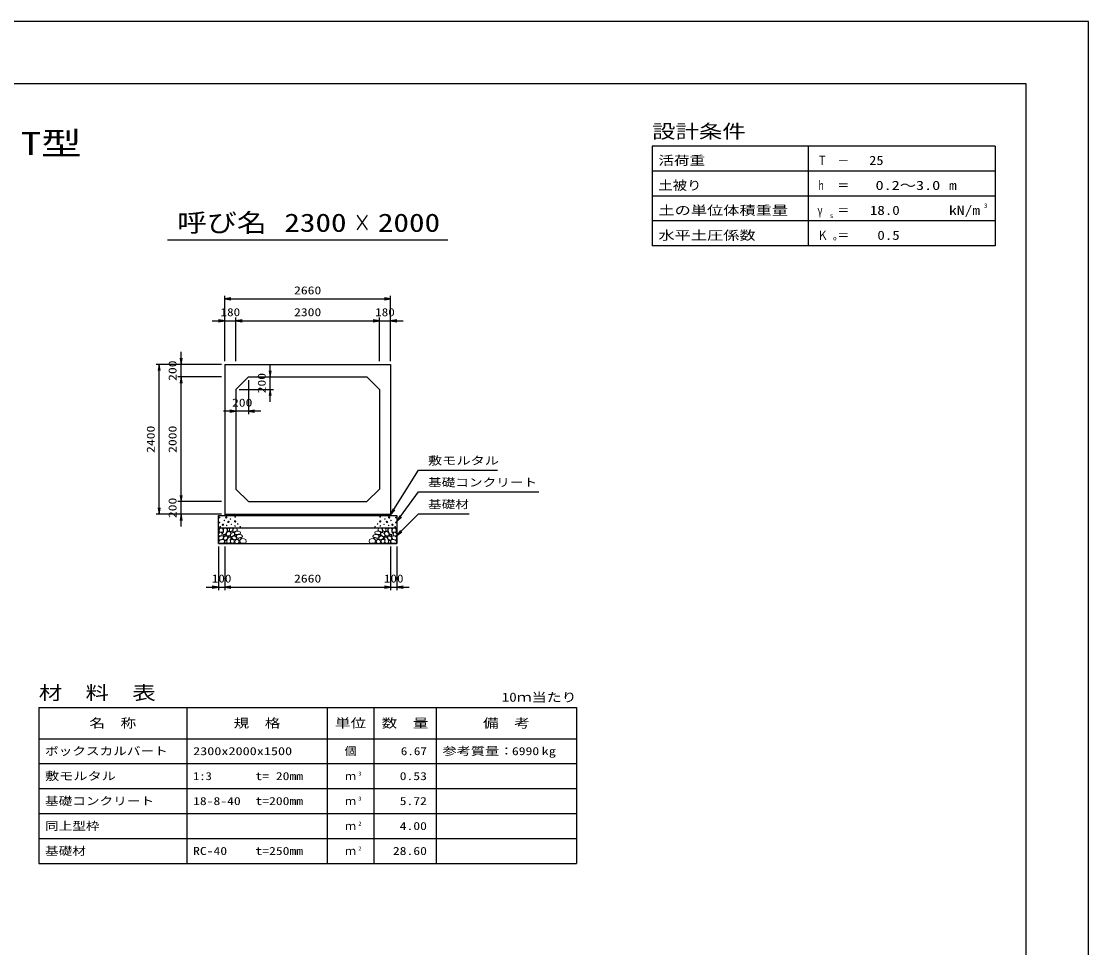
# Model space of a CAD drawing. Units: millimetres at full size. Extents: x 0 to 42050, y 0 to 29700.
# Drawn here: x 24933 to 42050, y 14850 to 29700 of the extents above; entities that cross this region are included whole.
import ezdxf
from ezdxf.enums import TextEntityAlignment as Align

# ---------------------------------------------------------------- set-up
doc = ezdxf.new("R2010")
doc.units = ezdxf.units.MM
for name, color, linetype, lineweight in [('D-DCR-HCHn', 4, 'Continuous', 9), ('D-MTR-FRAM', 7, 'Continuous', 25), ('D-MTR-LINE', 7, 'Continuous', 25), ('D-STR-DIM', 7, 'Continuous', 25), ('D-STR-STRn', 1, 'Continuous', 25), ('D-STR-TXT', 7, 'Continuous', 25), ('D-TTL', 2, 'Continuous', 25), ('D-TTL-FRAM', 2, 'Continuous', 25), ('D-TTL-LINE', 7, 'Continuous', 25), ('D-TTL-TXT', 7, 'Continuous', 25)]:
    doc.layers.add(name, color=color, linetype=linetype, lineweight=lineweight)
doc.layers.add('D-MTR', color=7, linetype='Continuous')
doc.layers.add('D-MTR-TXT', color=7, linetype='Continuous')
doc.styles.add('ＭＳ ゴシック', font='')
doc.styles.get('ＭＳ ゴシック').set_extended_font_data('MS Gothic')

# ---------------------------------------------------------------- blocks, each defined once
blk = doc.blocks.new('open_arrow')
at = {"color": 0, "linetype": 'Continuous', "lineweight": -2}
blk.add_lwpolyline([(7.5, 1.25), (0, 0), (7.5, -1.25)], dxfattribs=at)

msp = doc.modelspace()

# ---------------------------------------------------------------- linework, layer by layer
at = {"layer": 'D-DCR-HCHn'}
for points in [[(28158.998, 21569.493), (28132.994, 21575.271), (28109.879, 21563.714), (28106.99, 21537.71), (28112.769, 21517.485), (28141.662, 21508.817), (28161.887, 21508.817), (28170.555, 21523.263), (28170.555, 21555.046)], [(28182.112, 21572.382), (28173.444, 21546.378), (28176.334, 21517.485), (28156.109, 21485.702), (28182.112, 21471.256), (28211.006, 21485.702), (28228.342, 21508.817), (28234.12, 21546.378), (28228.342, 21566.603), (28211.006, 21575.271)], [(28237.01, 21566.603), (28237.01, 21531.931), (28251.456, 21523.263), (28265.903, 21531.931), (28268.792, 21552.157), (28265.903, 21569.493), (28245.678, 21575.271)], [(28285.601, 21518.845), (28273.999, 21526.941), (28272.006, 21554.16), (28281.557, 21575.616), (28305.582, 21578.128), (28325.263, 21572.156), (28326.848, 21560.53), (28324.014, 21536.921), (28308.752, 21527.586)], [(28351.239, 21511.998), (28361.02, 21523.092), (28378.359, 21529.342), (28392.287, 21538.717), (28396.55, 21553.49), (28390.013, 21567.695), (28376.369, 21576.218), (28360.845, 21577.886), (28345.522, 21575.424), (28335.719, 21566.98), (28328.918, 21549.457), (28327.379, 21532.722), (28331.1, 21522.871), (28333.729, 21513.23), (28342.948, 21509.842)], [(30698.761, 21511.998), (30688.98, 21523.092), (30671.641, 21529.342), (30657.713, 21538.717), (30653.45, 21553.49), (30659.987, 21567.695), (30673.631, 21576.218), (30689.155, 21577.886), (30704.478, 21575.424), (30714.281, 21566.98), (30721.082, 21549.457), (30722.621, 21532.722), (30718.9, 21522.871), (30716.271, 21513.23), (30707.052, 21509.842)], [(30764.399, 21518.845), (30776.001, 21526.941), (30777.994, 21554.16), (30768.443, 21575.616), (30744.418, 21578.128), (30724.737, 21572.156), (30723.152, 21560.53), (30725.986, 21536.921), (30741.248, 21527.586)], [(30812.99, 21566.603), (30812.99, 21531.931), (30798.544, 21523.263), (30784.097, 21531.931), (30781.208, 21552.157), (30784.097, 21569.493), (30804.322, 21575.271)], [(30867.888, 21572.382), (30876.556, 21546.378), (30873.666, 21517.485), (30893.891, 21485.702), (30867.888, 21471.256), (30838.994, 21485.702), (30821.658, 21508.817), (30815.88, 21546.378), (30821.658, 21566.603), (30838.994, 21575.271)], [(30891.002, 21569.493), (30917.006, 21575.271), (30940.121, 21563.714), (30943.01, 21537.71), (30937.231, 21517.485), (30908.338, 21508.817), (30888.113, 21508.817), (30879.445, 21523.263), (30879.445, 21555.046)], [(28104.101, 21497.26), (28095.433, 21471.256), (28106.99, 21453.92), (28135.883, 21451.03), (28155.61, 21459.499), (28147.441, 21479.924), (28153.219, 21491.481), (28141.662, 21503.038), (28124.326, 21508.817)], [(28158.944, 21401.261), (28180.346, 21433.365), (28177.671, 21441.39), (28148.243, 21449.416), (28121.49, 21446.741), (28102.763, 21430.689), (28100.087, 21411.962), (28102.763, 21393.235), (28124.165, 21387.884)], [(28187.891, 21471.256), (28173.444, 21459.698), (28179.223, 21451.03), (28199.448, 21451.03), (28208.116, 21453.92), (28213.895, 21465.477), (28205.227, 21474.145)], [(28233.852, 21401.261), (28247.229, 21433.365), (28236.527, 21446.741), (28204.424, 21446.741), (28191.047, 21441.39), (28177.671, 21422.663), (28177.671, 21406.612), (28191.047, 21385.209), (28207.099, 21382.534)], [(28231.231, 21503.038), (28216.784, 21468.366), (28228.342, 21453.92), (28263.013, 21453.92), (28277.46, 21459.698), (28291.907, 21479.924), (28291.907, 21497.26), (28277.46, 21520.374), (28260.124, 21523.263)], [(28279.332, 21337.054), (28287.358, 21361.131), (28284.683, 21387.884), (28303.41, 21417.313), (28279.332, 21430.689), (28252.579, 21417.313), (28236.527, 21395.91), (28231.177, 21361.131), (28236.527, 21342.404), (28252.579, 21334.378)], [(28273.982, 21430.689), (28287.358, 21441.39), (28282.007, 21449.416), (28263.28, 21449.416), (28255.254, 21446.741), (28249.904, 21436.04), (28257.93, 21428.014)], [(28301.681, 21494.73), (28313.297, 21500.817), (28324.296, 21506.161), (28330.86, 21519.065), (28325.554, 21527.961), (28315.968, 21530.014), (28300.137, 21521.115), (28288.42, 21512.605), (28289.515, 21504.944), (28293.895, 21497.527)], [(28303.109, 21433.224), (28290.35, 21437.579), (28289.086, 21465.688), (28299.964, 21490.928), (28330.015, 21505.156), (28352.452, 21499.405), (28353.795, 21468.924), (28343.477, 21456.886), (28315.401, 21441.311)], [(28363.981, 21390.925), (28328.607, 21397.521), (28313.56, 21409.658), (28308.808, 21428.655), (28323.492, 21443.022), (28352.102, 21451.082), (28373.749, 21438.154), (28387.74, 21420.74), (28383.78, 21403.062)], [(28382.239, 21453.692), (28382.239, 21464.551), (28375.72, 21469.466), (28364.97, 21470.609), (28356.278, 21467.18), (28353.19, 21456.664), (28360.738, 21448.891), (28370.802, 21444.319), (28380.409, 21448.319)], [(28372.727, 21472.135), (28362.952, 21475.066), (28358.675, 21480.928), (28355.905, 21496.938), (28359.816, 21518.619), (28385.776, 21528.926), (28415.648, 21528.926), (28443.03, 21513.998), (28447.653, 21498.004), (28443.385, 21486.63), (28430.583, 21481.299), (28409.247, 21477.745), (28382.931, 21472.013)], [(28408.634, 21415.297), (28400.545, 21419.592), (28389.424, 21427.928), (28384.874, 21436.518), (28384.874, 21455.212), (28398.523, 21470.37), (28428.349, 21474.159), (28460.449, 21470.117), (28476.12, 21458.585), (28480.164, 21440.462), (28467.761, 21429.388), (28457.436, 21425.361), (28440.312, 21423.128), (28424.987, 21420.305)], [(28429.876, 21377.808), (28417.748, 21383.743), (28411.39, 21390.697), (28412.71, 21407.843), (28422.307, 21416.236), (28442.7, 21421.151), (28459.015, 21421.271), (28464.293, 21409.761), (28452.814, 21399.51), (28442.239, 21390.35), (28438.573, 21381.331)], [(28473.293, 21332.112), (28456.233, 21336.916), (28444.939, 21344.601), (28439.893, 21359.011), (28437.01, 21372.7), (28448.544, 21393.594), (28471.131, 21407.524), (28505.492, 21402), (28532.645, 21391.913), (28539.133, 21361.652), (28533.366, 21339.317), (28506.934, 21332.593)], [(30576.707, 21332.112), (30593.767, 21336.916), (30605.061, 21344.601), (30610.107, 21359.011), (30612.99, 21372.7), (30601.456, 21393.594), (30578.869, 21407.524), (30544.508, 21402), (30517.355, 21391.913), (30510.867, 21361.652), (30516.634, 21339.317), (30543.066, 21332.593)], [(30641.366, 21415.297), (30649.455, 21419.592), (30660.576, 21427.928), (30665.126, 21436.518), (30665.126, 21455.212), (30651.477, 21470.37), (30621.651, 21474.159), (30589.551, 21470.117), (30573.88, 21458.585), (30569.836, 21440.462), (30582.239, 21429.388), (30592.564, 21425.361), (30609.688, 21423.128), (30625.013, 21420.305)], [(30620.124, 21377.808), (30632.252, 21383.743), (30638.61, 21390.697), (30637.29, 21407.843), (30627.693, 21416.236), (30607.3, 21421.151), (30590.985, 21421.271), (30585.707, 21409.761), (30597.186, 21399.51), (30607.761, 21390.35), (30611.427, 21381.331)], [(30677.273, 21472.135), (30687.048, 21475.066), (30691.325, 21480.928), (30694.095, 21496.938), (30690.184, 21518.619), (30664.224, 21528.926), (30634.352, 21528.926), (30606.97, 21513.998), (30602.347, 21498.004), (30606.615, 21486.63), (30619.417, 21481.299), (30640.753, 21477.745), (30667.069, 21472.013)], [(30686.019, 21390.925), (30721.393, 21397.521), (30736.44, 21409.658), (30741.192, 21428.655), (30726.508, 21443.022), (30697.898, 21451.082), (30676.251, 21438.154), (30662.26, 21420.74), (30666.22, 21403.062)], [(30667.761, 21453.692), (30667.761, 21464.551), (30674.28, 21469.466), (30685.03, 21470.609), (30693.722, 21467.18), (30696.81, 21456.664), (30689.262, 21448.891), (30679.198, 21444.319), (30669.591, 21448.319)], [(30746.891, 21433.224), (30759.65, 21437.579), (30760.914, 21465.688), (30750.036, 21490.928), (30719.985, 21505.156), (30697.548, 21499.405), (30696.205, 21468.924), (30706.523, 21456.886), (30734.599, 21441.311)], [(30748.319, 21494.73), (30736.703, 21500.817), (30725.704, 21506.161), (30719.14, 21519.065), (30724.446, 21527.961), (30734.032, 21530.014), (30749.863, 21521.115), (30761.58, 21512.605), (30760.485, 21504.944), (30756.105, 21497.527)], [(30770.668, 21337.054), (30762.642, 21361.131), (30765.317, 21387.884), (30746.59, 21417.313), (30770.668, 21430.689), (30797.421, 21417.313), (30813.473, 21395.91), (30818.823, 21361.131), (30813.473, 21342.404), (30797.421, 21334.378)], [(30818.769, 21503.038), (30833.216, 21468.366), (30821.658, 21453.92), (30786.987, 21453.92), (30772.54, 21459.698), (30758.093, 21479.924), (30758.093, 21497.26), (30772.54, 21520.374), (30789.876, 21523.263)], [(30776.018, 21430.689), (30762.642, 21441.39), (30767.993, 21449.416), (30786.72, 21449.416), (30794.746, 21446.741), (30800.096, 21436.04), (30792.07, 21428.014)], [(30816.148, 21401.261), (30802.771, 21433.365), (30813.473, 21446.741), (30845.576, 21446.741), (30858.953, 21441.39), (30872.329, 21422.663), (30872.329, 21406.612), (30858.953, 21385.209), (30842.901, 21382.534)], [(30862.109, 21471.256), (30876.556, 21459.698), (30870.777, 21451.03), (30850.552, 21451.03), (30841.884, 21453.92), (30836.105, 21465.477), (30844.773, 21474.145)], [(30891.056, 21401.261), (30869.654, 21433.365), (30872.329, 21441.39), (30901.757, 21449.416), (30928.51, 21446.741), (30947.237, 21430.689), (30949.913, 21411.962), (30947.237, 21393.235), (30925.835, 21387.884)], [(30945.899, 21497.26), (30954.567, 21471.256), (30943.01, 21453.92), (30914.117, 21451.03), (30894.39, 21459.499), (30902.559, 21479.924), (30896.781, 21491.481), (30908.338, 21503.038), (30925.674, 21508.817)], [(28169.645, 21334.378), (28188.372, 21342.404), (28193.723, 21369.157), (28183.021, 21387.884), (28164.294, 21393.235), (28140.217, 21390.56), (28113.464, 21379.859), (28100.087, 21363.807), (28100.087, 21345.08), (28108.113, 21334.378), (28140.217, 21337.054)], [(28228.502, 21342.404), (28228.502, 21374.508), (28215.125, 21382.534), (28201.749, 21374.508), (28199.073, 21355.781), (28201.749, 21339.729), (28220.476, 21334.378)], [(28300.735, 21339.729), (28324.812, 21334.378), (28346.215, 21345.08), (28348.89, 21369.157), (28343.539, 21387.884), (28316.786, 21395.91), (28298.059, 21395.91), (28290.033, 21382.534), (28290.033, 21353.106)], [(28359.869, 21376.931), (28378.084, 21392.234), (28404.219, 21391.97), (28422.17, 21376.931), (28424.81, 21349.227), (28412.666, 21333.924), (28378.876, 21331.549), (28362.509, 21341.311), (28355.645, 21363.738)], [(30690.131, 21376.931), (30671.916, 21392.234), (30645.781, 21391.97), (30627.83, 21376.931), (30625.19, 21349.227), (30637.334, 21333.924), (30671.124, 21331.549), (30687.491, 21341.311), (30694.355, 21363.738)], [(30749.265, 21339.729), (30725.188, 21334.378), (30703.785, 21345.08), (30701.11, 21369.157), (30706.461, 21387.884), (30733.214, 21395.91), (30751.941, 21395.91), (30759.967, 21382.534), (30759.967, 21353.106)], [(30821.498, 21342.404), (30821.498, 21374.508), (30834.875, 21382.534), (30848.251, 21374.508), (30850.927, 21355.781), (30848.251, 21339.729), (30829.524, 21334.378)], [(30880.355, 21334.378), (30861.628, 21342.404), (30856.277, 21369.157), (30866.979, 21387.884), (30885.706, 21393.235), (30909.783, 21390.56), (30936.536, 21379.859), (30949.913, 21363.807), (30949.913, 21345.08), (30941.887, 21334.378), (30909.783, 21337.054)]]:
    msp.add_lwpolyline(points, close=True, dxfattribs=at)
for centre, radius in [((28111.091, 21746.145), 4.5), ((28220.004, 21746.145), 11.25), ((28362.197, 21755.221), 4.5), ((30687.803, 21755.221), 4.5), ((30829.996, 21746.145), 11.25), ((30938.909, 21746.145), 4.5), ((28112.803, 21665.879), 4.5), ((28121.905, 21597.286), 4.5), ((28164.855, 21630.444), 11.25), ((28188.437, 21698.641), 4.5), ((28226.552, 21618.646), 4.5), ((28254.996, 21674.955), 11.25), ((28286.563, 21722.459), 4.5), ((28300.06, 21635.807), 4.5), ((28360.741, 21683.204), 11.25), ((28361.763, 21611.675), 4.5), ((28403.942, 21643.293), 4.5), ((28443.193, 21597.037), 4.5), ((30606.807, 21597.037), 4.5), ((30646.058, 21643.293), 4.5), ((30689.259, 21683.204), 11.25), ((30688.237, 21611.675), 4.5), ((30749.94, 21635.807), 4.5), ((30763.437, 21722.459), 4.5), ((30795.004, 21674.955), 11.25), ((30823.448, 21618.646), 4.5), ((30861.563, 21698.641), 4.5), ((30885.145, 21630.444), 11.25), ((30928.095, 21597.286), 4.5), ((30937.197, 21665.879), 4.5)]:
    msp.add_circle(centre, radius, dxfattribs=at)
at = {"layer": 'D-MTR-FRAM'}
for p, q in [((25212.5, 18700), (33837.5, 18700)), ((25212.5, 18700), (25212.5, 16200)), ((33837.5, 18700), (33837.5, 16200)), ((25212.5, 16200), (33837.5, 16200))]:
    msp.add_line(p, q, dxfattribs=at)
at = {"layer": 'D-MTR-LINE'}
for p, q in [((27587.5, 18700), (27587.5, 16200)), ((29837.5, 18700), (29837.5, 16200)), ((30587.5, 18700), (30587.5, 16200)), ((31587.5, 18700), (31587.5, 16200)), ((25212.5, 18200), (33837.5, 18200)), ((25212.5, 17800), (33837.5, 17800)), ((25212.5, 17400), (33837.5, 17400)), ((25212.5, 17000), (33837.5, 17000)), ((25212.5, 16600), (33837.5, 16600))]:
    msp.add_line(p, q, dxfattribs=at)
at = {"layer": 'D-STR-DIM'}
for p, q in [((28195, 24250), (28195, 25300)), ((28195, 25250), (30855, 25250)), ((30855, 24250), (30855, 25300)), ((27995, 24900), (28575, 24900)), ((28195, 24250), (28195, 24950)), ((28375, 24250), (28375, 24950)), ((28375, 24250), (28375, 24950)), ((28375, 24900), (30675, 24900)), ((30475, 24900), (31055, 24900)), ((30675, 24250), (30675, 24950)), ((30675, 24250), (30675, 24950)), ((30855, 24250), (30855, 24950)), ((27495, 23800), (27495, 24400)), ((28145, 24200), (27095, 24200)), ((27145, 21800), (27145, 24200)), ((28145, 24200), (27445, 24200)), ((28925, 23600), (28925, 24200)), ((28145, 24000), (27445, 24000)), ((28145, 24000), (27445, 24000)), ((27495, 22000), (27495, 24000)), ((28625, 24000), (28975, 24000)), ((28425, 23800), (28975, 23800)), ((28575, 23950), (28575, 23400)), ((28375, 23750), (28375, 23400)), ((28775, 23450), (28175, 23450)), ((27495, 21600), (27495, 22200)), ((28145, 22000), (27445, 22000)), ((28145, 22000), (27445, 22000)), ((28145, 21800), (27095, 21800)), ((28145, 21800), (27445, 21800)), ((28095, 21280), (28095, 20580)), ((28195, 21280), (28195, 20580)), ((28195, 21280), (28195, 20580)), ((30855, 21280), (30855, 20580)), ((30855, 21280), (30855, 20580)), ((30955, 21280), (30955, 20580)), ((27895, 20630), (28395, 20630)), ((28195, 20630), (30855, 20630)), ((30655, 20630), (31155, 20630))]:
    msp.add_line(p, q, dxfattribs=at)
at = {"layer": 'D-STR-STRn'}
for p, q in [((28195, 24200), (30855, 24200)), ((28195, 24200), (28195, 21800)), ((30855, 24200), (30855, 21800)), ((28575, 24000), (28375, 23800)), ((28575, 24000), (30475, 24000)), ((30675, 23800), (30475, 24000)), ((28375, 23800), (28375, 22200)), ((30675, 23800), (30675, 22200)), ((28375, 22200), (28575, 22000)), ((30475, 22000), (30675, 22200)), ((28575, 22000), (30475, 22000)), ((28095, 21330), (28095, 21780)), ((28095, 21780), (30955, 21780)), ((28195, 21800), (28195, 21780)), ((28195, 21800), (30855, 21800)), ((30855, 21800), (30855, 21780)), ((30955, 21780), (30955, 21330)), ((28095, 21580), (30955, 21580)), ((28095, 21330), (30955, 21330))]:
    msp.add_line(p, q, dxfattribs=at)
at = {"layer": 'D-STR-TXT'}
for points in [[(30855, 21790), (31305, 22505), (31405, 22505), (32571.624, 22505)], [(30955, 21680), (31305, 22155), (31405, 22155), (33230.761, 22155)], [(30955, 21455), (31305, 21805), (31405, 21805), (32112.36, 21805)]]:
    msp.add_lwpolyline(points, dxfattribs=at)
at = {"layer": 'D-TTL'}
for points in [[(0, 0), (42050, 0), (42050, 29700), (0, 29700)], [(1000, 1000), (41050, 1000), (41050, 28700), (1000, 28700)]]:
    msp.add_lwpolyline(points, close=True, dxfattribs=at)
at = {"layer": 'D-TTL-FRAM'}
for p, q in [((40550, 27700), (35050, 27700)), ((35050, 27700), (35050, 26100)), ((40550, 27700), (40550, 26100)), ((40550, 26100), (35050, 26100))]:
    msp.add_line(p, q, dxfattribs=at)
at = {"layer": 'D-TTL-LINE'}
for p, q in [((37550, 27700), (37550, 26100)), ((40550, 27300), (35050, 27300)), ((40550, 26900), (35050, 26900)), ((40550, 26500), (35050, 26500))]:
    msp.add_line(p, q, dxfattribs=at)
at = {"layer": 'D-TTL-TXT'}
msp.add_line((27275, 26200), (31775, 26200), dxfattribs=at)

# ---------------------------------------------------------------- block references
at = {"layer": 'D-STR-DIM', "xscale": 13.3, "yscale": 13.3}
for p in [(28195, 25250), (28375, 24900), (28375, 24900), (30855, 24900), (28575, 23450), (28195, 20630), (28195, 20630), (30955, 20630)]:
    msp.add_blockref('open_arrow', p, dxfattribs=at)
for p, rotation in [((30855, 25250), 180), ((28195, 24900), 180), ((30675, 24900), 180), ((30675, 24900), 180), ((27145, 24200), 270), ((27495, 24200), 90), ((27495, 24000), 270), ((27495, 24000), 270), ((28925, 24000), 90), ((28925, 23800), 270), ((28375, 23450), 180), ((27495, 22000), 90), ((27495, 22000), 90), ((27145, 21800), 90), ((27495, 21800), 270), ((28095, 20630), 180), ((30855, 20630), 180), ((30855, 20630), 180)]:
    msp.add_blockref('open_arrow', p, dxfattribs=dict(at, rotation=rotation))
at = {"layer": 'D-STR-TXT', "xscale": 13.3, "yscale": 13.3}
for p, rotation in [((30855, 21790), 57.8), ((30955, 21680), 53.6), ((30955, 21455), 45)]:
    msp.add_blockref('open_arrow', p, dxfattribs=dict(at, rotation=rotation))

# ---------------------------------------------------------------- texts
at = {"layer": 'D-MTR', "style": 'ＭＳ ゴシック', "width": 1.25}
msp.add_text('材\u3000料\u3000表', height=219.9, dxfattribs=at).set_placement((25212.5, 18760), align=Align.BOTTOM_LEFT)
at = {"layer": 'D-MTR', "style": 'ＭＳ ゴシック', "width": 1.2}
msp.add_text('10ｍ当たり', height=146.6, dxfattribs=at).set_placement((33837.5, 18748.333), align=Align.BOTTOM_RIGHT)
at = {"layer": 'D-MTR-TXT', "style": 'ＭＳ ゴシック'}
for s, height, width, p in [('名\u3000称', 146.6, 1.25, (26400, 18450)), ('規\u3000格', 146.6, 1.25, (28712.5, 18450)), ('単位', 146.6, 1.25, (30212.5, 18450)), ('数\u3000量', 146.6, 1.25, (31087.5, 18450)), ('備\u3000考', 146.6, 1.25, (32712.5, 18450)), ('個', 128.3, 1.1, (30212.5, 18000))]:
    msp.add_text(s, height=height, dxfattribs=dict(at, width=width)).set_placement(p, align=Align.MIDDLE_CENTER)
for s, width, p in [('ボックスカルバート', 1.25, (25312.5, 18000)), ('2300x2000x1500', 1.3, (27687.5, 18000)), ('参考質量：    kg', 1.3, (31687.5, 18000)), ('敷モルタル', 1.3, (25312.5, 17600)), ('1:3', 1.15, (27687.5, 17600)), ('t= 20mm', 1.25, (28687.5, 17600)), ('基礎コンクリート', 1.25, (25312.5, 17200)), ('18-8-40', 1.25, (27687.5, 17200)), ('t=200mm', 1.25, (28687.5, 17200)), ('同上型枠', 1.25, (25312.5, 16800)), ('基礎材', 1.25, (25312.5, 16400)), ('RC-40', 1.25, (27687.5, 16400)), ('t=250mm', 1.25, (28687.5, 16400))]:
    msp.add_text(s, height=128.3, dxfattribs=dict(at, width=width)).set_placement(p, align=Align.MIDDLE_LEFT)
for s, width, p in [('6.67', 1.2, (31437.5, 18000)), ('6990', 1.25, (33237.5, 18000)), ('0.53', 1.25, (31437.5, 17600)), ('5.72', 1.25, (31437.5, 17200)), ('4.00', 1.25, (31437.5, 16800)), ('28.60', 1.25, (31437.5, 16400))]:
    msp.add_text(s, height=128.3, dxfattribs=dict(at, width=width)).set_placement(p, align=Align.MIDDLE_RIGHT)
for p in [(30212.5, 17600), (30212.5, 17200), (30212.5, 16800), (30212.5, 16400)]:
    msp.add_text('ｍ', height=128.3, dxfattribs=at).set_placement(p, align=Align.MIDDLE_CENTER)
at = {"layer": 'D-MTR-TXT', "style": 'ＭＳ ゴシック', "width": 1.15}
for s, p in [('3', (30337.5, 17588.333)), ('3', (30337.5, 17188.333)), ('2', (30337.5, 16788.333)), ('2', (30337.5, 16388.333))]:
    msp.add_text(s, height=64.15, dxfattribs=at).set_placement(p, align=Align.BOTTOM_LEFT)
at = {"layer": 'D-STR-DIM', "style": 'ＭＳ ゴシック'}
for s, width, p in [('2660', 1.25, (29525, 25387.5)), ('180', 1.2, (28285, 25037.5)), ('2300', 1.25, (29525, 25037.5)), ('180', 1.2, (30765, 25037.5)), ('200', 1.25, (28475, 23587.5)), ('100', 1.2, (28145, 20767.5)), ('2660', 1.25, (29525, 20767.5)), ('100', 1.2, (30905, 20767.5))]:
    msp.add_text(s, height=128.3, dxfattribs=dict(at, width=width)).set_placement(p, align=Align.MIDDLE_CENTER)
at = {"layer": 'D-STR-DIM', "style": 'ＭＳ ゴシック', "width": 1.25}
for s, p in [('200', (27357.5, 24100)), ('200', (28787.5, 23900)), ('2400', (27007.5, 23000)), ('2000', (27357.5, 23000)), ('200', (27357.5, 21900))]:
    msp.add_text(s, height=128.3, rotation=90, dxfattribs=at).set_placement(p, align=Align.MIDDLE_CENTER)
at = {"layer": 'D-STR-TXT', "style": 'ＭＳ ゴシック'}
for s, width, p in [('敷モルタル', 1.3, (31455, 22555)), ('基礎コンクリート', 1.25, (31455, 22205)), ('基礎材', 1.25, (31455, 21855))]:
    msp.add_text(s, height=128.3, dxfattribs=dict(at, width=width)).set_placement(p, align=Align.BOTTOM_LEFT)
at = {"layer": 'D-TTL-TXT', "style": 'ＭＳ ゴシック'}
for s, height, width, p in [('設計条件', 219.9, 1.25, (35050, 27760)), ('活荷重', 146.6, 1.25, (35150, 27353.333)), ('Ｔ', 146.6, 0.75, (37700, 27353.333)), ('－', 146.6, 0.95, (38020, 27353.333)), ('土被り', 146.6, 1.15, (35150, 26953.333)), ('ｈ', 146.6, 0.6, (37700, 26953.333)), ('＝', 146.6, 0.95, (38020, 26953.333)), ('m', 146.6, 1.25, (39810, 26953.333)), ('土の単位体積重量', 146.6, 1.3, (35150, 26553.333)), ('γ', 146.6, 0.75, (37700, 26553.333)), ('＝', 146.6, 0.95, (38020, 26553.333)), ('kN/m', 146.6, 1.25, (39810, 26553.333)), ('3', 73.31, 1.15, (40370, 26686.667)), ('s', 73.31, 1.15, (37900, 26526.667)), ('水平土圧係数', 146.6, 1.3, (35150, 26153.333)), ('Ｋ', 146.6, 0.85, (37700, 26153.333)), ('o', 73.31, 1.2, (37950, 26166.667)), ('＝', 146.6, 0.95, (38020, 26153.333))]:
    msp.add_text(s, height=height, dxfattribs=dict(at, width=width)).set_placement(p, align=Align.BOTTOM_LEFT)
for s, height, width, p in [('DCJボックスカルバート K型・T型', 366.6, 1.3, (21025, 27450)), ('呼び名', 293.3, 1.2, (28150, 26237.5)), ('2300', 293.3, 1.25, (29650, 26237.5)), ('×', 293.3, 0.7, (30400, 26237.5)), ('2000', 293.3, 1.25, (31150, 26237.5))]:
    msp.add_text(s, height=height, dxfattribs=dict(at, width=width)).set_placement(p, align=Align.BOTTOM_CENTER)
for s, width, p in [('25', 1.15, (38760.102, 27353.333)), ('0.2～3.0', 1.3, (39669.746, 26953.333)), ('18.0', 1.2, (39020, 26553.333)), ('0.5', 1.2, (39020, 26153.333))]:
    msp.add_text(s, height=146.6, dxfattribs=dict(at, width=width)).set_placement(p, align=Align.BOTTOM_RIGHT)

doc.saveas('drawing.dxf')
